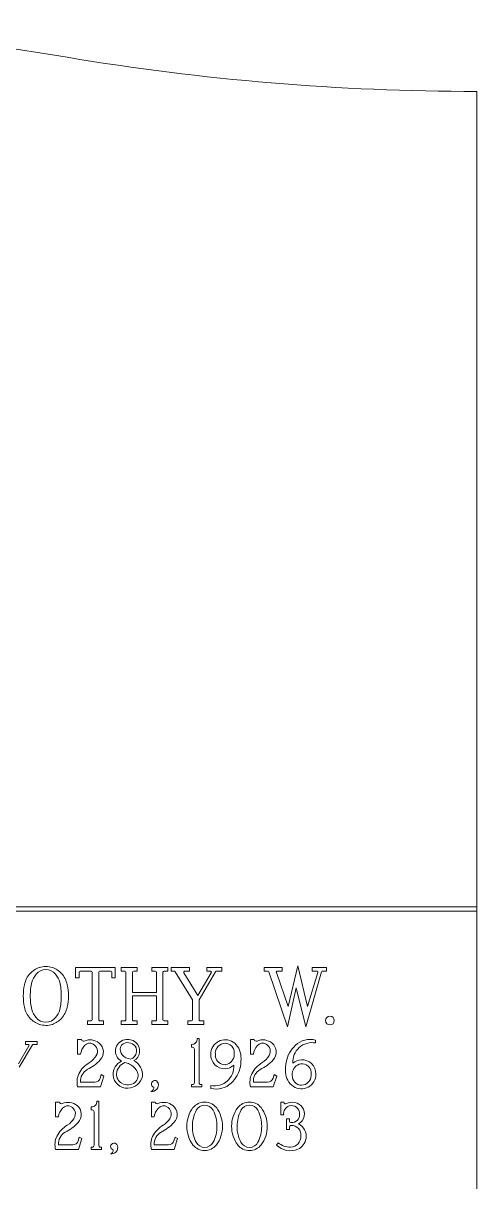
# Model space of a CAD drawing. Header units: inches. Extents: x -27 to 26.9, y -18.7 to 26.
# Drawn here: x 8.03 to 18, y 0.54 to 26 of the extents above; entities that cross this region are included whole.
import ezdxf

# ---------------------------------------------------------------- set-up
doc = ezdxf.new("R2010")
doc.units = ezdxf.units.IN
doc.header["$MEASUREMENT"] = 0
doc.layers.add('1', color=7, linetype='Continuous')

msp = doc.modelspace()

# ---------------------------------------------------------------- linework, layer by layer
at = {"color": 7, "linetype": 'Continuous', "lineweight": 5}
for p, q in [((18, 0), (18, 24.5)), ((9.185, 5.023), (9.185, 5.25)), ((9.185, 5.25), (10.057, 5.25)), ((9.263, 5.146), (9.263, 5.023)), ((9.523, 5.173), (9.288, 5.173)), ((9.55, 4.104), (9.55, 5.146)), ((9.692, 5.146), (9.692, 4.104)), ((9.953, 5.173), (9.718, 5.173)), ((9.979, 5.023), (9.979, 5.146)), ((10.057, 5.25), (10.057, 5.023)), ((10.187, 5.172), (10.187, 5.25)), ((10.187, 5.25), (10.538, 5.25)), ((10.266, 5.172), (10.187, 5.172)), ((10.291, 4.104), (10.291, 5.147)), ((10.434, 5.147), (10.434, 4.704)), ((10.538, 5.172), (10.461, 5.172)), ((10.538, 5.25), (10.538, 5.172)), ((10.858, 5.172), (10.858, 5.25)), ((10.858, 5.25), (11.209, 5.25)), ((10.936, 5.172), (10.858, 5.172)), ((10.962, 4.704), (10.962, 5.147)), ((11.104, 5.147), (11.104, 4.104)), ((11.209, 5.172), (11.131, 5.172)), ((11.209, 5.25), (11.209, 5.172)), ((11.287, 5.171), (11.287, 5.249)), ((11.287, 5.249), (11.685, 5.249)), ((11.351, 5.171), (11.287, 5.171)), ((11.756, 4.541), (11.373, 5.158)), ((11.565, 5.131), (11.873, 4.638)), ((11.685, 5.171), (11.587, 5.171)), ((11.685, 5.249), (11.685, 5.171)), ((11.873, 4.638), (12.165, 5.133)), ((12.26, 5.158), (11.9, 4.541)), ((12.068, 5.171), (12.068, 5.249)), ((12.068, 5.249), (12.395, 5.249)), ((12.142, 5.171), (12.068, 5.171)), ((12.395, 5.171), (12.282, 5.171)), ((12.395, 5.249), (12.395, 5.171)), ((13.331, 5.171), (13.331, 5.249)), ((13.331, 5.249), (13.723, 5.249)), ((13.404, 5.171), (13.331, 5.171)), ((13.839, 3.947), (13.429, 5.154)), ((13.596, 5.138), (13.853, 4.391)), ((13.723, 5.171), (13.621, 5.171)), ((13.723, 5.249), (13.723, 5.171)), ((13.853, 4.391), (14.068, 5.288)), ((14.068, 5.288), (14.281, 4.397)), ((14.591, 5.153), (14.243, 3.947)), ((14.281, 4.397), (14.509, 5.139)), ((14.386, 5.172), (14.386, 5.249)), ((14.386, 5.249), (14.699, 5.249)), ((14.484, 5.172), (14.386, 5.172)), ((14.699, 5.172), (14.616, 5.172)), ((14.699, 5.249), (14.699, 5.172)), ((9.263, 5.023), (9.185, 5.023)), ((10.057, 5.023), (9.979, 5.023)), ((10.434, 4.704), (10.962, 4.704)), ((10.962, 4.625), (10.434, 4.625)), ((10.434, 4.625), (10.434, 4.104)), ((10.962, 4.104), (10.962, 4.625)), ((14.028, 4.801), (13.839, 3.947)), ((14.243, 3.947), (14.028, 4.801)), ((11.756, 4.104), (11.756, 4.541)), ((11.9, 4.541), (11.9, 4.104)), ((9.445, 4), (9.445, 4.078)), ((9.445, 4.078), (9.523, 4.078)), ((9.718, 4.078), (9.797, 4.078)), ((9.797, 4.078), (9.797, 4)), ((10.187, 4), (10.187, 4.078)), ((10.187, 4.078), (10.266, 4.078)), ((10.461, 4.078), (10.538, 4.078)), ((10.538, 4.078), (10.538, 4)), ((10.858, 4), (10.858, 4.078)), ((10.858, 4.078), (10.936, 4.078)), ((11.131, 4.078), (11.209, 4.078)), ((11.209, 4.078), (11.209, 4)), ((11.652, 4), (11.652, 4.078)), ((11.652, 4.078), (11.731, 4.078)), ((11.926, 4.078), (12.003, 4.078)), ((12.003, 4.078), (12.003, 4)), ((9.797, 4), (9.445, 4)), ((10.538, 4), (10.187, 4)), ((11.209, 4), (10.858, 4)), ((12.003, 4), (11.652, 4)), ((8.083, 3.562), (8.083, 3.625)), ((8.083, 3.625), (8.344, 3.625)), ((8.344, 3.625), (8.344, 3.562)), ((9.23, 3.348), (9.23, 3.667)), ((9.23, 3.667), (9.313, 3.667)), ((11.857, 3.688), (11.899, 3.688)), ((11.899, 3.688), (11.899, 2.72)), ((13.028, 3.348), (13.028, 3.667)), ((13.028, 3.667), (13.111, 3.667)), ((14.457, 3.657), (14.457, 3.593)), ((7.927, 3.136), (8.16, 3.531)), ((8.236, 3.551), (7.948, 3.058)), ((8.142, 3.562), (8.083, 3.562)), ((8.344, 3.562), (8.254, 3.562)), ((9.292, 3.348), (9.23, 3.348)), ((11.732, 3.497), (11.732, 3.561)), ((11.753, 3.497), (11.732, 3.497)), ((11.795, 2.72), (11.795, 3.454)), ((12.255, 3.372), (12.255, 3.299)), ((12.671, 3.326), (12.672, 3.372)), ((13.091, 3.348), (13.028, 3.348)), ((9.725, 2.816), (9.75, 2.896)), ((9.805, 2.865), (9.73, 2.625)), ((9.75, 2.896), (9.805, 2.865)), ((13.523, 2.816), (13.549, 2.896)), ((13.603, 2.865), (13.528, 2.625)), ((13.549, 2.896), (13.603, 2.865)), ((13.945, 2.924), (13.945, 2.878)), ((14.362, 2.878), (14.362, 2.951)), ((9.73, 2.625), (9.23, 2.625)), ((9.292, 2.729), (9.606, 2.729)), ((11.732, 2.625), (11.732, 2.677)), ((11.732, 2.677), (11.753, 2.677)), ((11.961, 2.625), (11.732, 2.625)), ((11.94, 2.677), (11.961, 2.677)), ((11.961, 2.677), (11.961, 2.625)), ((12.159, 2.593), (12.159, 2.657)), ((13.528, 2.625), (13.028, 2.625)), ((13.091, 2.729), (13.404, 2.729)), ((8.745, 1.973), (8.745, 2.292)), ((8.745, 2.292), (8.829, 2.292)), ((9.653, 2.313), (9.695, 2.313)), ((9.695, 2.313), (9.695, 1.345)), ((10.851, 1.973), (10.851, 2.292)), ((10.851, 2.292), (10.934, 2.292)), ((9.528, 2.122), (9.528, 2.186)), ((9.549, 2.122), (9.528, 2.122)), ((9.591, 1.345), (9.591, 2.079)), ((13.694, 2.013), (13.694, 2.289)), ((13.694, 2.289), (13.757, 2.289)), ((8.808, 1.973), (8.745, 1.973)), ((10.913, 1.973), (10.851, 1.973)), ((13.757, 2.013), (13.694, 2.013)), ((13.819, 1.694), (13.819, 1.928)), ((13.819, 1.928), (13.882, 1.928)), ((13.882, 1.928), (13.882, 1.885)), ((13.882, 1.694), (13.819, 1.694)), ((13.882, 1.736), (13.882, 1.694)), ((8.808, 1.354), (9.121, 1.354)), ((9.241, 1.441), (9.266, 1.521)), ((9.321, 1.49), (9.245, 1.25)), ((9.266, 1.521), (9.321, 1.49)), ((9.528, 1.25), (9.528, 1.302)), ((9.528, 1.302), (9.549, 1.302)), ((9.736, 1.302), (9.757, 1.302)), ((9.757, 1.302), (9.757, 1.25)), ((10.913, 1.354), (11.227, 1.354)), ((11.346, 1.441), (11.371, 1.521)), ((11.426, 1.49), (11.351, 1.25)), ((11.371, 1.521), (11.426, 1.49)), ((13.599, 1.35), (13.634, 1.4)), ((9.245, 1.25), (8.745, 1.25)), ((9.757, 1.25), (9.528, 1.25)), ((11.351, 1.25), (10.851, 1.25))]:
    msp.add_line(p, q, dxfattribs=at)
at = {"color": 7, "linetype": 'Continuous', "lineweight": 0}
msp.add_circle((14.774, 4.083), 0.0953, dxfattribs=at)
at = {"color": 7, "linetype": 'Continuous', "lineweight": 5}
for centre, radius, start, end in [((0, -28.374), 54.374, 80.4725, 99.5275), ((18, 78.875), 54.375, 260.4729, 270.0001), ((8.605, 4.757), 0.556, 139.0186, 167.8513), ((8.595, 4.707), 0.583, 110.7844, 134.6146), ((8.698, 4.791), 0.492, 140.8956, 164.0268), ((8.53, 4.935), 0.271, 89.8312, 142.2279), ((8.539, 4.783), 0.492, 91.019, 107.9055), ((8.521, 4.769), 0.506, 72.3415, 88.8955), ((8.534, 4.941), 0.265, 37.1465, 90.7943), ((8.459, 4.698), 0.594, 45.4993, 68.7789), ((8.364, 4.791), 0.492, 15.9729, 39.1047), ((8.456, 4.757), 0.556, 12.1487, 40.9814), ((9.291, 5.145), 0.0281, 96.161, 176.6333), ((9.519, 5.142), 0.0309, 8.1303, 81.8698), ((9.72, 5.145), 0.0279, 93.2156, 176.7843), ((9.951, 5.145), 0.0279, 3.2158, 86.7844), ((10.265, 5.146), 0.0256, 1.3974, 88.6026), ((10.46, 5.146), 0.0256, 88.603, 178.6025), ((10.936, 5.146), 0.0256, 1.3975, 91.397), ((11.132, 5.144), 0.0281, 93.3667, 173.8389), ((11.349, 5.144), 0.0278, 30.2696, 86.8711), ((11.588, 5.145), 0.0269, 92.0719, 209.2126), ((12.141, 5.145), 0.0263, 331.571, 88.7117), ((12.281, 5.148), 0.0239, 87.8707, 154.9886), ((13.403, 5.143), 0.0281, 22.1027, 87.9133), ((13.62, 5.146), 0.0254, 87.6449, 199.2974), ((14.485, 5.147), 0.0253, 343.3311, 91.806), ((14.617, 5.145), 0.0269, 91.3323, 162.4076), ((8.981, 4.651), 0.945, 166.3809, 181.5107), ((9.486, 4.622), 1.298, 166.4234, 179.7969), ((7.657, 4.637), 1.214, 359.5109, 13.798), ((8.081, 4.651), 0.945, 358.4893, 13.6191), ((8.981, 4.601), 0.945, 178.4893, 193.6191), ((9.486, 4.631), 1.298, 180.2031, 193.5766), ((7.657, 4.616), 1.214, 346.202, 0.4891), ((8.081, 4.601), 0.945, 346.3809, 1.5107), ((8.622, 4.504), 0.575, 192.63, 220.5), ((8.439, 4.504), 0.575, 319.5, 347.37), ((8.595, 4.546), 0.583, 225.3855, 249.2155), ((8.698, 4.462), 0.492, 195.9732, 219.1044), ((8.526, 4.314), 0.266, 217.5748, 270.9052), ((8.538, 4.308), 0.26, 268.4727, 323.0473), ((8.459, 4.555), 0.594, 291.2212, 314.5006), ((8.364, 4.462), 0.492, 320.8953, 344.0271), ((9.522, 4.106), 0.0279, 273.2155, 356.7845), ((9.718, 4.104), 0.0256, 178.6028, 271.3972), ((10.265, 4.104), 0.0256, 271.3971, 1.3973), ((10.46, 4.104), 0.0256, 178.6029, 271.3972), ((10.936, 4.104), 0.0256, 268.6028, 1.3971), ((11.132, 4.106), 0.0279, 183.2155, 266.7845), ((11.73, 4.103), 0.0256, 271.3972, 1.3972), ((11.925, 4.103), 0.0256, 178.6028, 271.3972), ((8.524, 4.403), 0.424, 251.225, 270.8298), ((8.536, 4.413), 0.435, 269.2597, 288.532), ((9.355, 3.674), 0.043, 188.886, 294.6937), ((9.502, 3.338), 0.323, 51.4357, 113.4819), ((9.497, 3.436), 0.151, 60.8883, 139.399), ((9.486, 3.41), 0.179, 329.5251, 61.8242), ((9.54, 3.395), 0.255, 316.5755, 50.1104), ((10.31, 3.416), 0.251, 101.4021, 243.0893), ((10.318, 3.443), 0.157, 92.6691, 158.0915), ((10.329, 3.395), 0.276, 50.6519, 104.39), ((10.328, 3.368), 0.232, 53.4596, 94.3587), ((10.348, 3.42), 0.245, 298.288, 50.4032), ((11.736, 3.682), 0.121, 268.1838, 2.7257), ((12.462, 3.352), 0.308, 116.9574, 182.0061), ((12.477, 3.363), 0.223, 92.44, 177.7478), ((12.473, 3.343), 0.321, 57.3327, 118.0706), ((12.465, 3.379), 0.207, 358.0538, 89.204), ((12.428, 3.291), 0.389, 1.675, 55.9296), ((13.154, 3.674), 0.043, 188.886, 294.6937), ((13.3, 3.338), 0.323, 51.4357, 113.4819), ((13.295, 3.436), 0.151, 60.8883, 139.399), ((13.284, 3.41), 0.179, 329.5251, 61.8242), ((13.338, 3.395), 0.255, 316.5755, 50.1104), ((14.381, 3.176), 0.424, 79.5991, 183.983), ((14.345, 3.186), 0.484, 76.5467, 132.8575), ((8.141, 3.541), 0.021, 331.571, 88.7117), ((8.253, 3.543), 0.0191, 87.8707, 154.9886), ((9.627, 3.301), 0.338, 136.3042, 171.9752), ((9.207, 3.585), 0.509, 303.4378, 328.4732), ((10.342, 3.449), 0.177, 162.7679, 220.2475), ((10.431, 3.531), 0.298, 221.1564, 262.0183), ((10.331, 3.42), 0.194, 287.492, 352.9669), ((10.36, 3.427), 0.166, 349.3977, 50.2771), ((11.753, 3.454), 0.0426, 359.4029, 89.2488), ((12.46, 3.331), 0.305, 178.035, 272.3631), ((12.44, 3.344), 0.232, 280.4004, 355.6734), ((13.426, 3.301), 0.338, 136.3042, 171.9752), ((13.005, 3.585), 0.509, 303.4378, 328.4732), ((14.452, 3.059), 0.651, 132.1381, 169.9953), ((9.785, 2.649), 0.592, 120.2442, 153.3798), ((9.022, 3.868), 0.957, 295.9617, 317.3258), ((10.335, 2.897), 0.327, 115.0505, 182.3156), ((10.373, 2.89), 0.292, 111.4724, 175.1598), ((10.207, 2.822), 0.345, 62.0728, 80.0492), ((10.199, 2.781), 0.384, 26.7788, 63.8836), ((10.31, 2.897), 0.344, 354.6865, 63.3365), ((12.236, 3.074), 0.424, 259.5991, 3.983), ((12.465, 3.327), 0.212, 187.5868, 274.6402), ((12.456, 3.328), 0.302, 273.0369, 312.2246), ((12.165, 3.191), 0.651, 312.1381, 349.9953), ((11.867, 3.241), 0.952, 350.1725, 3.6918), ((13.584, 2.649), 0.592, 120.2442, 153.3798), ((12.82, 3.868), 0.957, 295.9617, 317.3258), ((14.75, 3.009), 0.952, 170.1726, 183.6917), ((14.177, 2.906), 0.232, 100.4004, 175.6734), ((14.161, 2.922), 0.302, 93.0368, 132.2246), ((14.152, 2.923), 0.212, 7.5443, 94.6828), ((14.157, 2.919), 0.305, 358.035, 92.3631), ((9.662, 2.732), 0.446, 155.7989, 193.8551), ((9.591, 2.749), 0.299, 120.1528, 183.762), ((9.606, 2.854), 0.125, 269.9627, 342.3319), ((10.319, 2.911), 0.312, 185.0221, 272.2599), ((10.312, 2.906), 0.23, 177.7383, 240.3244), ((10.331, 2.926), 0.327, 269.9227, 349.3016), ((10.36, 2.877), 0.198, 310.3963, 22.9547), ((13.461, 2.732), 0.446, 155.7989, 193.8551), ((13.389, 2.749), 0.299, 120.1528, 183.762), ((13.404, 2.854), 0.125, 269.9627, 342.3319), ((14.188, 2.959), 0.389, 181.675, 235.9296), ((14.152, 2.871), 0.207, 178.0538, 269.204), ((14.139, 2.887), 0.223, 272.44, 357.7478), ((14.155, 2.898), 0.308, 296.9574, 2.0061), ((10.327, 2.94), 0.268, 241.2434, 307.0401), ((10.862, 2.669), 0.141, 261.5845, 17.125), ((10.822, 2.608), 0.0811, 283.8191, 7.8392), ((10.924, 2.692), 0.0753, 14.4061, 253.5687), ((11.753, 2.72), 0.0426, 270.7503, 0.598), ((11.942, 2.72), 0.0426, 179.4244, 267.8482), ((12.272, 3.064), 0.484, 256.5467, 312.8575), ((14.143, 2.907), 0.321, 237.3327, 298.0705), ((8.871, 2.299), 0.043, 188.886, 294.6937), ((9.532, 2.307), 0.121, 268.1838, 2.7257), ((10.977, 2.299), 0.043, 188.886, 294.6937), ((12.02, 1.964), 0.329, 89.8569, 140.9276), ((12.022, 1.965), 0.329, 39.0382, 90.212), ((13.003, 1.964), 0.329, 89.8569, 140.9276), ((13.005, 1.965), 0.329, 39.0382, 90.212), ((9.143, 1.926), 0.338, 136.3042, 171.9752), ((9.018, 1.963), 0.323, 51.4357, 113.4819), ((9.013, 2.061), 0.151, 60.8883, 139.399), ((9.001, 2.035), 0.179, 329.5251, 61.8242), ((9.056, 2.02), 0.255, 316.5755, 50.1104), ((9.548, 2.079), 0.0426, 359.4029, 89.2488), ((11.248, 1.926), 0.338, 136.3042, 171.9752), ((11.123, 1.963), 0.323, 51.4357, 113.4819), ((11.118, 2.061), 0.151, 60.8883, 139.399), ((11.107, 2.035), 0.179, 329.5251, 61.8242), ((11.161, 2.02), 0.255, 316.5755, 50.1104), ((12.309, 1.766), 0.68, 143.3076, 180.3759), ((12.507, 1.764), 0.756, 152.6076, 180.2281), ((12.028, 2.005), 0.221, 91.7997, 150.842), ((12.014, 2.005), 0.221, 29.159, 88.1719), ((11.536, 1.765), 0.755, 359.7328, 27.4006), ((11.733, 1.766), 0.679, 359.61, 36.7317), ((13.292, 1.766), 0.68, 143.3076, 180.3759), ((13.49, 1.764), 0.756, 152.6076, 180.2281), ((13.011, 2.005), 0.221, 91.7997, 150.842), ((12.997, 2.005), 0.221, 29.159, 88.1719), ((12.519, 1.765), 0.755, 359.7328, 27.4006), ((12.716, 1.766), 0.679, 359.61, 36.7317), ((13.943, 2.034), 0.188, 109.7558, 186.5461), ((13.797, 2.293), 0.0405, 185.8313, 302.5268), ((13.945, 2.01), 0.28, 38.6097, 116.8608), ((13.927, 2.039), 0.179, 357.5754, 105.105), ((13.968, 2.036), 0.246, 296.9599, 36.9597), ((9.301, 1.274), 0.592, 120.2442, 153.3798), ((8.538, 2.493), 0.957, 295.9617, 317.3258), ((8.722, 2.21), 0.509, 303.4378, 328.4732), ((11.406, 1.274), 0.592, 120.2442, 153.3798), ((10.643, 2.493), 0.957, 295.9617, 317.3258), ((10.828, 2.21), 0.509, 303.4378, 328.4732), ((13.923, 1.884), 0.0409, 178.4534, 270.166), ((13.933, 2.015), 0.172, 266.5856, 5.2725), ((13.943, 1.54), 0.309, 351.2458, 63.8477), ((9.178, 1.357), 0.446, 155.7989, 193.8551), ((9.107, 1.374), 0.299, 120.1528, 183.762), ((11.284, 1.357), 0.446, 155.7989, 193.8551), ((11.212, 1.374), 0.299, 120.1528, 183.762), ((12.309, 1.757), 0.68, 179.6241, 216.6924), ((12.508, 1.758), 0.758, 179.786, 207.3708), ((11.535, 1.758), 0.756, 332.621, 0.253), ((11.733, 1.757), 0.679, 323.2683, 0.39), ((13.292, 1.757), 0.68, 179.6241, 216.6924), ((13.491, 1.758), 0.758, 179.786, 207.3708), ((12.518, 1.758), 0.756, 332.621, 0.253), ((12.716, 1.757), 0.679, 323.2683, 0.39), ((13.925, 1.737), 0.0426, 92.1531, 180.5748), ((13.891, 1.546), 0.246, 274.0569, 0.2743), ((13.93, 1.571), 0.208, 353.3426, 92.0351), ((9.122, 1.479), 0.125, 269.9627, 342.3319), ((9.548, 1.345), 0.0426, 270.7503, 0.598), ((9.737, 1.345), 0.0426, 179.4244, 267.8482), ((9.969, 1.294), 0.141, 261.5845, 17.125), ((10.03, 1.317), 0.0753, 14.4061, 253.5687), ((11.227, 1.479), 0.125, 269.9627, 342.3319), ((12.017, 1.555), 0.326, 218.9252, 270.5995), ((12.028, 1.518), 0.221, 209.214, 268.1893), ((12.014, 1.518), 0.221, 271.8391, 330.785), ((12.024, 1.555), 0.325, 269.3663, 321.1091), ((13, 1.555), 0.326, 218.9252, 270.5995), ((13.011, 1.518), 0.221, 209.214, 268.1893), ((12.997, 1.518), 0.221, 271.8391, 330.785), ((13.007, 1.555), 0.325, 269.3663, 321.1091), ((13.899, 1.644), 0.42, 224.4708, 293.4762), ((13.919, 1.757), 0.457, 231.3352, 268.5643), ((13.95, 1.537), 0.301, 292.6491, 351.6009), ((9.929, 1.233), 0.0811, 283.8191, 7.8392)]:
    msp.add_arc(centre, radius, start, end, dxfattribs=at)
at = {"layer": '1', "color": 7, "linetype": 'Continuous', "lineweight": 5}
for p, q in [((1.671, 6.487), (18, 6.487)), ((1.676, 6.581), (18, 6.581))]:
    msp.add_line(p, q, dxfattribs=at)

doc.saveas('drawing.dxf')
